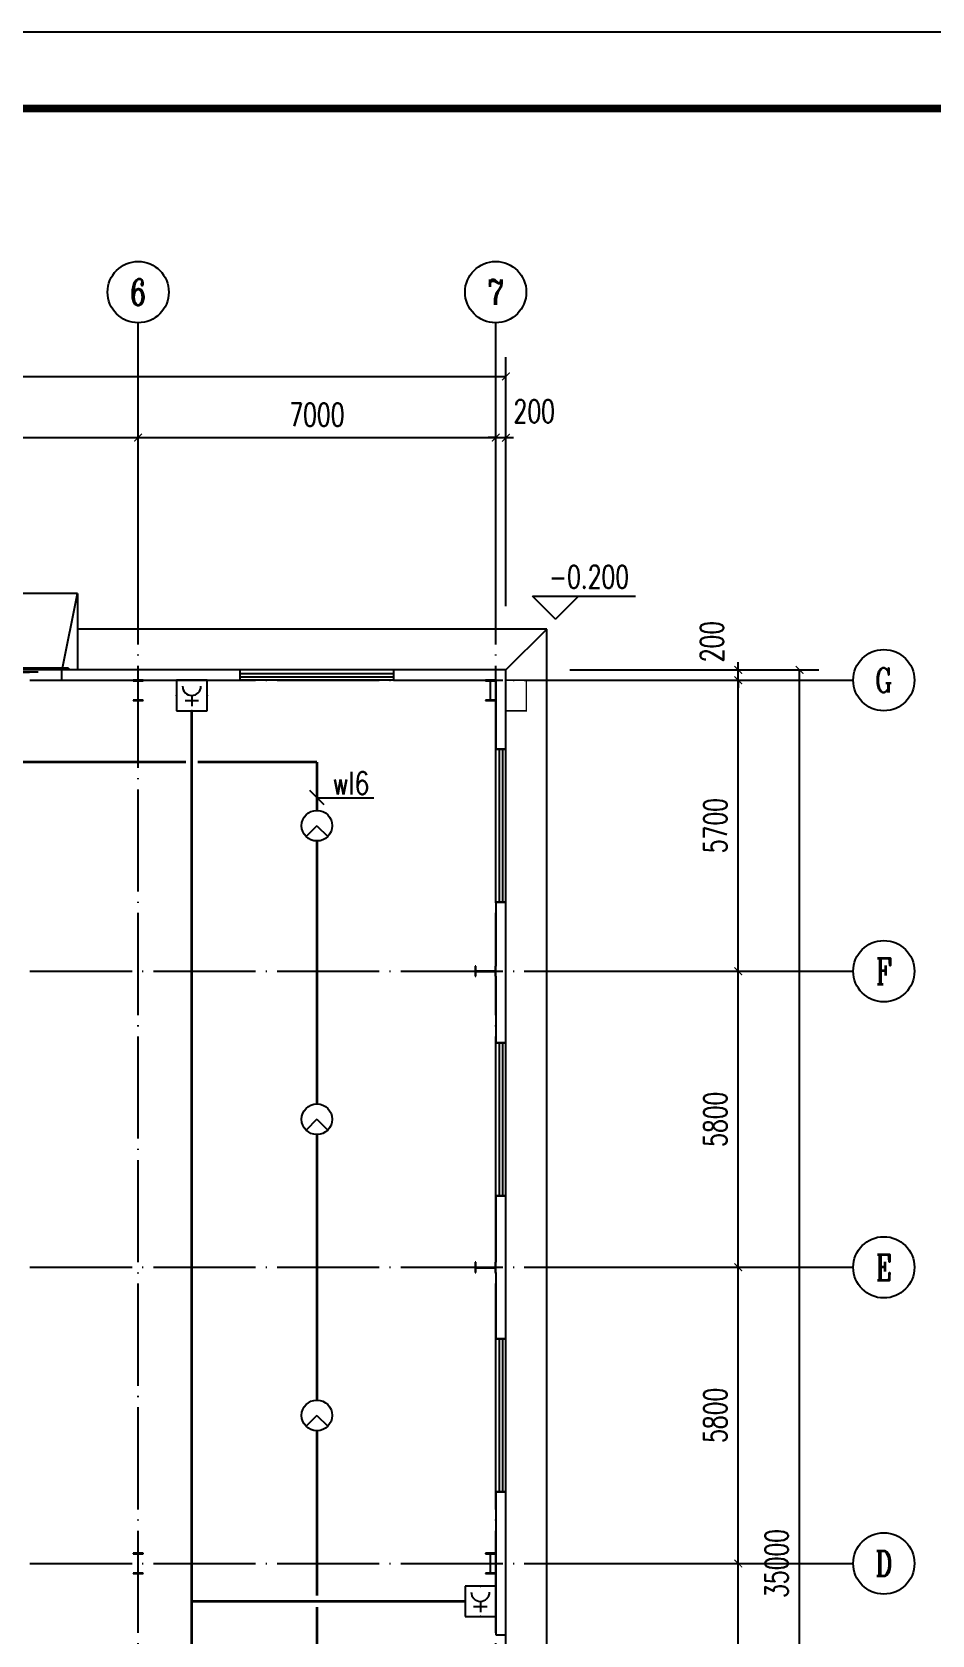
# Model space of a CAD drawing. Extents: x 33088 to 140010, y 13737 to 369010.
# Drawn here: x 88197 to 105816, y 244162 to 275556 of the extents above; entities that cross this region are included whole.
import ezdxf
from ezdxf.enums import TextEntityAlignment as Align

# ---------------------------------------------------------------- set-up
doc = ezdxf.new("R2010")
doc.units = 0
doc.header["$LTSCALE"] = 1000
doc.header["$MEASUREMENT"] = 0
doc.linetypes.add('DOTE', pattern=[2.42, 2, -0.2, 0.02, -0.2])
doc.layers.get('0').update_dxf_attribs({"linetype": 'CONTINUOUS'})
doc.layers.get('DEFPOINTS').update_dxf_attribs({"linetype": 'CONTINUOUS'})
for name, color, linetype in [('AXIS', 3, 'CONTINUOUS'), ('AXIS_TEXT', 7, 'CONTINUOUS'), ('COLUMN', 99, 'CONTINUOUS'), ('DIM-照明', 4, 'CONTINUOUS'), ('DIM_ELEV', 3, 'CONTINUOUS'), ('DOTE', 1, 'DOTE'), ('EQUIP-消防', 3, 'CONTINUOUS'), ('EQUIP-照明', 3, 'CONTINUOUS'), ('GROUND', 2, 'CONTINUOUS'), ('PUB_TEXT', 7, 'CONTINUOUS'), ('PUB_TITLE', 4, 'CONTINUOUS'), ('STAIR', 2, 'CONTINUOUS'), ('WALL', 9, 'CONTINUOUS'), ('WINDOW', 99, 'CONTINUOUS'), ('WIRE-照明', 1, 'CONTINUOUS')]:
    doc.layers.add(name, color=color, linetype=linetype)
doc.styles.add('_TCH_AXIS', font='COMPLEX', dxfattribs={"bigfont": 'GBCBIG'})
doc.styles.add('_TCH_DIM', font='SIMPLEX', dxfattribs={"bigfont": 'GBCBIG'})
doc.styles.add('_TCH_LABEL', font='COMPLEX', dxfattribs={"bigfont": 'GBCBIG'})
doc.styles.add('_TEL_DIM', font='SIMPLEX', dxfattribs={"width": 0.8, "height": 3.5, "bigfont": 'HZTXT'})
doc.styles.add('COMPLEX', font='COMPLEX')
doc.styles.add('DIM_FONT', font='SIMPLEX', dxfattribs={"width": 0.7, "bigfont": 'GBCBIG'})
doc.styles.get("Standard").update_dxf_attribs({"font": 'gbenor.shx', "bigfont": 'gbcbig.shx'})
doc.dimstyles.new('DIMN150', dxfattribs={"dimscale": 1.5, "dimtxt": 300, "dimasz": 100, "dimexe": 250, "dimexo": 300, "dimgap": 150, "dimtad": 1, "dimdec": 0, "dimzin": 0, "dimtxsty": 'DIM_FONT', "dimblk": 'ARCHTICK', "dimcen": 0.09, "dimclrt": 7, "dimazin": 3, "dimtfac": 1, "dimtdec": 0, "dimtix": 1, "dimtmove": 0, "dimatfit": 3, "dimtolj": 1, "dimtzin": 0})

# ---------------------------------------------------------------- blocks, each defined once
blk = doc.blocks.new('_AXISO')
blk.add_circle((0, 0), 0.5)
at = {"layer": 'AXIS_TEXT', "style": 'COMPLEX', "width": 1.041667}
blk.add_attdef('A', text='', height=0.56, dxfattribs=at).set_placement((-0.25, -0.28), (0.25, -0.28), align=Align.FIT)
blk = doc.blocks.new('_ARCHTICK')
at = {"color": 0, "linetype": 'BYBLOCK', "const_width": 0.15}
blk.add_lwpolyline([(-0.5, -0.5), (0.5, 0.5)], dxfattribs=at)
blk = doc.blocks.new('*D56')
at = {"layer": 'AXIS', "color": 0}
for p, q in [((1861107, 92260), (1861107, 97135)), ((1903507, 92260), (1903507, 97135)), ((1861107, 96760), (1903507, 96760))]:
    blk.add_line(p, q, dxfattribs=at)
at = {"layer": 'DEFPOINTS', "color": 0}
for p in [(1903507, 96760), (1861107, 91810), (1903507, 91810)]:
    blk.add_point(p, dxfattribs=at)
at = {"layer": 'AXIS', "color": 0, "xscale": 150, "yscale": 150, "zscale": 150, "rotation": 180}
blk.add_blockref('_ARCHTICK', (1861107, 96760), dxfattribs=at)
at = {"layer": 'AXIS', "color": 0, "xscale": 150, "yscale": 150, "zscale": 150}
blk.add_blockref('_ARCHTICK', (1903507, 96760), dxfattribs=at)
at = {"layer": 'AXIS', "color": 7, "insert": (1882307, 97210), "char_height": 450, "attachment_point": 5, "style": 'DIM_FONT'}
blk.add_mtext('\\A1;42400', dxfattribs=at)
blk = doc.blocks.new('*D62')
at = {"layer": 'AXIS', "color": 0}
for p, q in [((1889307, 92260), (1889307, 95935)), ((1896307, 92260), (1896307, 95935)), ((1889307, 95560), (1896307, 95560))]:
    blk.add_line(p, q, dxfattribs=at)
at = {"layer": 'DEFPOINTS', "color": 0}
for p in [(1896307, 95560), (1889307, 91810), (1896307, 91810)]:
    blk.add_point(p, dxfattribs=at)
at = {"layer": 'AXIS', "color": 0, "xscale": 150, "yscale": 150, "zscale": 150, "rotation": 180}
blk.add_blockref('_ARCHTICK', (1889307, 95560), dxfattribs=at)
at = {"layer": 'AXIS', "color": 0, "xscale": 150, "yscale": 150, "zscale": 150}
blk.add_blockref('_ARCHTICK', (1896307, 95560), dxfattribs=at)
at = {"layer": 'AXIS', "color": 7, "insert": (1892807, 96010), "char_height": 450, "attachment_point": 5, "style": 'DIM_FONT'}
blk.add_mtext('\\A1;7000', dxfattribs=at)
blk = doc.blocks.new('*D63')
at = {"layer": 'AXIS', "color": 0}
for p, q in [((1896307, 92260), (1896307, 95935)), ((1903307, 92260), (1903307, 95935)), ((1896307, 95560), (1903307, 95560))]:
    blk.add_line(p, q, dxfattribs=at)
at = {"layer": 'DEFPOINTS', "color": 0}
for p in [(1903307, 95560), (1896307, 91810), (1903307, 91810)]:
    blk.add_point(p, dxfattribs=at)
at = {"layer": 'AXIS', "color": 0, "xscale": 150, "yscale": 150, "zscale": 150, "rotation": 180}
blk.add_blockref('_ARCHTICK', (1896307, 95560), dxfattribs=at)
at = {"layer": 'AXIS', "color": 0, "xscale": 150, "yscale": 150, "zscale": 150}
blk.add_blockref('_ARCHTICK', (1903307, 95560), dxfattribs=at)
at = {"layer": 'AXIS', "color": 7, "insert": (1899807, 96010), "char_height": 450, "attachment_point": 5, "style": 'DIM_FONT'}
blk.add_mtext('\\A1;7000', dxfattribs=at)
blk = doc.blocks.new('*D64')
at = {"layer": 'AXIS', "color": 0}
for p, q in [((1903307, 92260), (1903307, 95935)), ((1903507, 92260), (1903507, 95935)), ((1903307, 95560), (1903157, 95560)), ((1903307, 95560), (1903507, 95560)), ((1903507, 95560), (1903657, 95560))]:
    blk.add_line(p, q, dxfattribs=at)
at = {"layer": 'DEFPOINTS', "color": 0}
for p in [(1903507, 95560), (1903307, 91810), (1903507, 91810)]:
    blk.add_point(p, dxfattribs=at)
at = {"layer": 'AXIS', "color": 0, "xscale": 150, "yscale": 150, "zscale": 150}
blk.add_blockref('_ARCHTICK', (1903307, 95560), dxfattribs=at)
at = {"layer": 'AXIS', "color": 0, "xscale": 150, "yscale": 150, "zscale": 150, "rotation": 180}
blk.add_blockref('_ARCHTICK', (1903507, 95560), dxfattribs=at)
at = {"layer": 'AXIS', "color": 7, "insert": (1904062, 96077), "char_height": 450, "attachment_point": 5, "style": 'DIM_FONT'}
blk.add_mtext('\\A1;200', dxfattribs=at)
blk = doc.blocks.new('*D65')
at = {"layer": 'AXIS', "color": 0}
for p, q in [((1904757, 91010), (1909632, 91010)), ((1909257, 56010), (1909257, 91010)), ((1904757, 56010), (1909632, 56010))]:
    blk.add_line(p, q, dxfattribs=at)
at = {"layer": 'DEFPOINTS', "color": 0}
for p in [(1904307, 91010), (1909257, 91010), (1904307, 56010)]:
    blk.add_point(p, dxfattribs=at)
at = {"layer": 'AXIS', "color": 0, "xscale": 150, "yscale": 150, "zscale": 150}
for p, rotation in [((1909257, 91010), 90), ((1909257, 56010), 270)]:
    blk.add_blockref('_ARCHTICK', p, dxfattribs=dict(at, rotation=rotation))
at = {"layer": 'AXIS', "color": 7, "insert": (1908807, 73510), "char_height": 450, "attachment_point": 5, "rotation": 90, "style": 'DIM_FONT'}
blk.add_mtext('\\A1;35000', dxfattribs=at)
blk = doc.blocks.new('*D69')
at = {"layer": 'AXIS', "color": 0}
for p, q in [((1904757, 73510), (1908432, 73510)), ((1908057, 67710), (1908057, 73510)), ((1904757, 67710), (1908432, 67710))]:
    blk.add_line(p, q, dxfattribs=at)
at = {"layer": 'DEFPOINTS', "color": 0}
for p in [(1904307, 73510), (1908057, 73510), (1904307, 67710)]:
    blk.add_point(p, dxfattribs=at)
at = {"layer": 'AXIS', "color": 0, "xscale": 150, "yscale": 150, "zscale": 150}
for p, rotation in [((1908057, 73510), 90), ((1908057, 67710), 270)]:
    blk.add_blockref('_ARCHTICK', p, dxfattribs=dict(at, rotation=rotation))
at = {"layer": 'AXIS', "color": 7, "insert": (1907607, 70610), "char_height": 450, "attachment_point": 5, "rotation": 90, "style": 'DIM_FONT'}
blk.add_mtext('\\A1;5800', dxfattribs=at)
blk = doc.blocks.new('*D70')
at = {"layer": 'AXIS', "color": 0}
for p, q in [((1904757, 79310), (1908432, 79310)), ((1908057, 73510), (1908057, 79310)), ((1904757, 73510), (1908432, 73510))]:
    blk.add_line(p, q, dxfattribs=at)
at = {"layer": 'DEFPOINTS', "color": 0}
for p in [(1904307, 79310), (1908057, 79310), (1904307, 73510)]:
    blk.add_point(p, dxfattribs=at)
at = {"layer": 'AXIS', "color": 0, "xscale": 150, "yscale": 150, "zscale": 150}
for p, rotation in [((1908057, 79310), 90), ((1908057, 73510), 270)]:
    blk.add_blockref('_ARCHTICK', p, dxfattribs=dict(at, rotation=rotation))
at = {"layer": 'AXIS', "color": 7, "insert": (1907607, 76410), "char_height": 450, "attachment_point": 5, "rotation": 90, "style": 'DIM_FONT'}
blk.add_mtext('\\A1;5800', dxfattribs=at)
blk = doc.blocks.new('*D71')
at = {"layer": 'AXIS', "color": 0}
for p, q in [((1904757, 85110), (1908432, 85110)), ((1908057, 79310), (1908057, 85110)), ((1904757, 79310), (1908432, 79310))]:
    blk.add_line(p, q, dxfattribs=at)
at = {"layer": 'DEFPOINTS', "color": 0}
for p in [(1904307, 85110), (1908057, 85110), (1904307, 79310)]:
    blk.add_point(p, dxfattribs=at)
at = {"layer": 'AXIS', "color": 0, "xscale": 150, "yscale": 150, "zscale": 150}
for p, rotation in [((1908057, 85110), 90), ((1908057, 79310), 270)]:
    blk.add_blockref('_ARCHTICK', p, dxfattribs=dict(at, rotation=rotation))
at = {"layer": 'AXIS', "color": 7, "insert": (1907607, 82210), "char_height": 450, "attachment_point": 5, "rotation": 90, "style": 'DIM_FONT'}
blk.add_mtext('\\A1;5800', dxfattribs=at)
blk = doc.blocks.new('*D72')
at = {"layer": 'AXIS', "color": 0}
for p, q in [((1904757, 90810), (1908432, 90810)), ((1908057, 85110), (1908057, 90810)), ((1904757, 85110), (1908432, 85110))]:
    blk.add_line(p, q, dxfattribs=at)
at = {"layer": 'DEFPOINTS', "color": 0}
for p in [(1904307, 90810), (1908057, 90810), (1904307, 85110)]:
    blk.add_point(p, dxfattribs=at)
at = {"layer": 'AXIS', "color": 0, "xscale": 150, "yscale": 150, "zscale": 150}
for p, rotation in [((1908057, 90810), 90), ((1908057, 85110), 270)]:
    blk.add_blockref('_ARCHTICK', p, dxfattribs=dict(at, rotation=rotation))
at = {"layer": 'AXIS', "color": 7, "insert": (1907607, 87960), "char_height": 450, "attachment_point": 5, "rotation": 90, "style": 'DIM_FONT'}
blk.add_mtext('\\A1;5700', dxfattribs=at)
blk = doc.blocks.new('*D73')
at = {"layer": 'AXIS', "color": 0}
for p, q in [((1908057, 91010), (1908057, 91160)), ((1904757, 91010), (1908432, 91010)), ((1904757, 90810), (1908432, 90810)), ((1908057, 90810), (1908057, 91010)), ((1908057, 90810), (1908057, 90660))]:
    blk.add_line(p, q, dxfattribs=at)
at = {"layer": 'DEFPOINTS', "color": 0}
for p in [(1904307, 91010), (1904307, 90810), (1908057, 91010)]:
    blk.add_point(p, dxfattribs=at)
at = {"layer": 'AXIS', "color": 0, "xscale": 150, "yscale": 150, "zscale": 150}
for p, rotation in [((1908057, 91010), 270), ((1908057, 90810), 90)]:
    blk.add_blockref('_ARCHTICK', p, dxfattribs=dict(at, rotation=rotation))
at = {"layer": 'AXIS', "color": 7, "insert": (1907540, 91565), "char_height": 450, "attachment_point": 5, "rotation": 90, "style": 'DIM_FONT'}
blk.add_mtext('\\A1;200', dxfattribs=at)
blk = doc.blocks.new('$WINLIB2D$00000001')
for p, q in [((-0.5, 0.5), (0.5, 0.5)), ((-0.5, 0.5), (-0.5, -0.5)), ((0.5, -0.5), (0.5, 0.5)), ((0.5, 0.167), (-0.5, 0.167)), ((0.5, -0.167), (-0.5, -0.167)), ((-0.5, -0.5), (0.5, -0.5))]:
    blk.add_line(p, q)
blk = doc.blocks.new('$DORLIB2D$00000130')
at = {"color": 0, "linetype": 'CONTINUOUS'}
for p, q in [((-0.5333, 0.6601), (-0.5333, 0.5127)), ((0, 0.6601), (-0.5333, 0.6601)), ((0, 0.5127), (0, 0.6601)), ((0.5333, 0.6601), (0, 0.6601)), ((0.5333, 0.6601), (0.5333, 0.5127)), ((0, 0.5127), (-0.5333, 0.5127)), ((0.5333, 0.5127), (0, 0.5127)), ((-0.3853, 0.2694), (-0.1396, 0.2694)), ((-0.3853, 0.2694), (-0.2999, 0.2144)), ((-0.2999, 0.2144), (-0.2999, 0.2694)), ((0.3853, 0.2694), (0.1396, 0.2694)), ((0.2999, 0.2144), (0.2999, 0.2694)), ((0.3853, 0.2694), (0.2999, 0.2144))]:
    blk.add_line(p, q, dxfattribs=at)
blk = doc.blocks.new('$EQUIP$00001176')
for q in [(-0.354, -0.354), (0.354, -0.354)]:
    blk.add_line((0, 0), q)
blk.add_circle((0, 0), 0.5)
at = {"style": '_TCH_LABEL', "flags": 9}
blk.add_attdef('A', (0, 0), '', height=0.00002, dxfattribs=at)
blk = doc.blocks.new('$EQUIP$00001712')
for p, q in [((-0.5, 1), (-0.5, 0)), ((0.5, 1), (-0.5, 1)), ((0.5, 0), (0.5, 1)), ((-0.5, 0), (0.5, 0)), ((-0.219, 0.331), (0.222, 0.331)), ((0, 0.5), (0, 0.15))]:
    blk.add_line(p, q)
blk.add_arc((0, 0.8), 0.3, 180, 0)
for p in [(0, 1), (-0.5, 0.5), (0, 0), (0.5, 0.5)]:
    blk.add_point(p)
at = {"flags": 1}
blk.add_attdef('B', text='', height=0.4, dxfattribs=at).set_placement((0.726, 0.302), align=Align.MIDDLE_CENTER)
blk = doc.blocks.new('QW1')
at = {"color": 8, "const_width": 30}
blk.add_lwpolyline([(1903507.3, 90209.9), (1903907.3, 90209.9), (1903907.3, 90809.9), (1903507.3, 90809.9)], dxfattribs=at)
at = {"layer": 'AXIS', "color": 8}
for p, q in [((1896307.3, 91809.9), (1896307.3, 97809.9)), ((1903307.3, 91809.9), (1903307.3, 97809.9)), ((1904307.3, 90809.9), (1910307.3, 90809.9)), ((1904307.3, 85109.9), (1910307.3, 85109.9)), ((1904307.3, 79309.9), (1910307.3, 79309.9)), ((1904307.3, 73509.9), (1910307.3, 73509.9))]:
    blk.add_line(p, q, dxfattribs=at)
at = {"layer": 'COLUMN', "color": 8}
for p, q in [((1896407.3, 90809.9), (1896207.3, 90809.9)), ((1896207.3, 90809.9), (1896207.3, 90799.9)), ((1896207.3, 90799.9), (1896295.1, 90799.9)), ((1896295.1, 90799.9), (1896300.1, 90794.9)), ((1896300.1, 90794.9), (1896300.1, 90424.9)), ((1896306.1, 90794.9), (1896311.1, 90799.9)), ((1896306.1, 90424.9), (1896306.1, 90794.9)), ((1896311.1, 90799.9), (1896407.3, 90799.9)), ((1896407.3, 90799.9), (1896407.3, 90809.9)), ((1903307.3, 90809.9), (1903107.3, 90809.9)), ((1903107.3, 90809.9), (1903107.3, 90799.9)), ((1903107.3, 90799.9), (1903195.1, 90799.9)), ((1903195.1, 90799.9), (1903200.1, 90794.9)), ((1903200.1, 90794.9), (1903200.1, 90424.9)), ((1903206.1, 90794.9), (1903211.1, 90799.9)), ((1903206.1, 90424.9), (1903206.1, 90794.9)), ((1903211.1, 90799.9), (1903307.3, 90799.9)), ((1903307.3, 90799.9), (1903307.3, 90809.9)), ((1896295.1, 90419.9), (1896207.3, 90419.9)), ((1896207.3, 90419.9), (1896207.3, 90409.9)), ((1896300.1, 90424.9), (1896295.1, 90419.9)), ((1896311.1, 90419.9), (1896306.1, 90424.9)), ((1896407.3, 90419.9), (1896311.1, 90419.9)), ((1896407.3, 90409.9), (1896407.3, 90419.9)), ((1903195.1, 90419.9), (1903107.3, 90419.9)), ((1903107.3, 90419.9), (1903107.3, 90409.9)), ((1903200.1, 90424.9), (1903195.1, 90419.9)), ((1903211.1, 90419.9), (1903206.1, 90424.9)), ((1903307.3, 90419.9), (1903211.1, 90419.9)), ((1903307.3, 90409.9), (1903307.3, 90419.9)), ((1896207.3, 90409.9), (1896407.3, 90409.9)), ((1903107.3, 90409.9), (1903307.3, 90409.9)), ((1902917.3, 85209.9), (1902907.3, 85209.9)), ((1902907.3, 85209.9), (1902907.3, 85009.9)), ((1902917.3, 85113.7), (1902917.3, 85209.9)), ((1902922.3, 85108.7), (1902917.3, 85113.7)), ((1902917.3, 85097.7), (1902922.3, 85102.7)), ((1902917.3, 85009.9), (1902917.3, 85097.7)), ((1903292.3, 85108.7), (1902922.3, 85108.7)), ((1902922.3, 85102.7), (1903292.3, 85102.7)), ((1903297.3, 85113.7), (1903292.3, 85108.7)), ((1903292.3, 85102.7), (1903297.3, 85097.7)), ((1903307.3, 85209.9), (1903297.3, 85209.9)), ((1903297.3, 85209.9), (1903297.3, 85113.7)), ((1903297.3, 85097.7), (1903297.3, 85009.9)), ((1903307.3, 85009.9), (1903307.3, 85209.9)), ((1902907.3, 85009.9), (1902917.3, 85009.9)), ((1903297.3, 85009.9), (1903307.3, 85009.9)), ((1902917.3, 79409.9), (1902907.3, 79409.9)), ((1902907.3, 79409.9), (1902907.3, 79209.9)), ((1902907.3, 79209.9), (1902917.3, 79209.9)), ((1902917.3, 79313.7), (1902917.3, 79409.9)), ((1902922.3, 79308.7), (1902917.3, 79313.7)), ((1902917.3, 79297.7), (1902922.3, 79302.7)), ((1902917.3, 79209.9), (1902917.3, 79297.7)), ((1903292.3, 79308.7), (1902922.3, 79308.7)), ((1902922.3, 79302.7), (1903292.3, 79302.7)), ((1903297.3, 79313.7), (1903292.3, 79308.7)), ((1903292.3, 79302.7), (1903297.3, 79297.7)), ((1903307.3, 79409.9), (1903297.3, 79409.9)), ((1903297.3, 79409.9), (1903297.3, 79313.7)), ((1903297.3, 79297.7), (1903297.3, 79209.9)), ((1903297.3, 79209.9), (1903307.3, 79209.9)), ((1903307.3, 79209.9), (1903307.3, 79409.9)), ((1896407.3, 73709.9), (1896207.3, 73709.9)), ((1896207.3, 73709.9), (1896207.3, 73699.9)), ((1896207.3, 73699.9), (1896295.1, 73699.9)), ((1896295.1, 73699.9), (1896300.1, 73694.9)), ((1896300.1, 73694.9), (1896300.1, 73324.9)), ((1896306.1, 73694.9), (1896311.1, 73699.9)), ((1896306.1, 73324.9), (1896306.1, 73694.9)), ((1896311.1, 73699.9), (1896407.3, 73699.9)), ((1896407.3, 73699.9), (1896407.3, 73709.9)), ((1903307.3, 73709.9), (1903107.3, 73709.9)), ((1903107.3, 73709.9), (1903107.3, 73699.9)), ((1903107.3, 73699.9), (1903195.1, 73699.9)), ((1903195.1, 73699.9), (1903200.1, 73694.9)), ((1903200.1, 73694.9), (1903200.1, 73324.9)), ((1903206.1, 73694.9), (1903211.1, 73699.9)), ((1903206.1, 73324.9), (1903206.1, 73694.9)), ((1903211.1, 73699.9), (1903307.3, 73699.9)), ((1903307.3, 73699.9), (1903307.3, 73709.9)), ((1896295.1, 73319.9), (1896207.3, 73319.9)), ((1896207.3, 73319.9), (1896207.3, 73309.9)), ((1896207.3, 73309.9), (1896407.3, 73309.9)), ((1896300.1, 73324.9), (1896295.1, 73319.9)), ((1896311.1, 73319.9), (1896306.1, 73324.9)), ((1896407.3, 73319.9), (1896311.1, 73319.9)), ((1896407.3, 73309.9), (1896407.3, 73319.9)), ((1903195.1, 73319.9), (1903107.3, 73319.9)), ((1903107.3, 73319.9), (1903107.3, 73309.9)), ((1903107.3, 73309.9), (1903307.3, 73309.9)), ((1903200.1, 73324.9), (1903195.1, 73319.9)), ((1903211.1, 73319.9), (1903206.1, 73324.9)), ((1903307.3, 73319.9), (1903211.1, 73319.9)), ((1903307.3, 73309.9), (1903307.3, 73319.9))]:
    blk.add_line(p, q, dxfattribs=at)
at = {"layer": 'DIM_ELEV', "color": 8}
for p, q in [((1904478.1, 92002.3), (1904028.1, 92452.3)), ((1904028.1, 92452.3), (1906047.8, 92452.3)), ((1904478.1, 92002.3), (1904928.1, 92452.3))]:
    blk.add_line(p, q, dxfattribs=at)
at = {"layer": 'DOTE', "color": 8}
for p, q in [((1896307.3, 55209.9), (1896307.3, 91809.9)), ((1903307.3, 55209.9), (1903307.3, 91809.9)), ((1860307.3, 90809.9), (1904307.3, 90809.9)), ((1860307.3, 85109.9), (1904307.3, 85109.9)), ((1860307.3, 79309.9), (1904307.3, 79309.9)), ((1860307.3, 73509.9), (1904307.3, 73509.9))]:
    blk.add_line(p, q, dxfattribs=at)
at = {"layer": 'GROUND', "color": 8}
for p, q in [((1904307.3, 91809.9), (1895120.3, 91809.9)), ((1903507.3, 91009.9), (1904307.3, 91809.9)), ((1904307.3, 55209.9), (1904307.3, 91809.9)), ((1903507.3, 91009.9), (1895120.3, 91009.9)), ((1903507.3, 56009.9), (1903507.3, 91009.9))]:
    blk.add_line(p, q, dxfattribs=at)
at = {"layer": 'STAIR', "color": 8}
for p, q in [((1895120.3, 92509.9), (1890520.3, 92509.9)), ((1894820.3, 91009.9), (1895120.3, 92509.9)), ((1895120.3, 92509.9), (1895120.3, 91009.9)), ((1895120.3, 91009.9), (1890520.3, 91009.9))]:
    blk.add_line(p, q, dxfattribs=at)
at = {"layer": 'WALL', "color": 8}
for p, q in [((1896305.2, 91009.9), (1894806.8, 91009.9)), ((1894806.8, 91009.9), (1894806.8, 90809.9)), ((1894806.8, 90809.9), (1896207.3, 90809.9)), ((1898307.3, 91009.9), (1896305.2, 91009.9)), ((1896407.3, 90809.9), (1898307.3, 90809.9)), ((1898307.3, 90809.9), (1898307.3, 91009.9)), ((1903507.3, 91009.9), (1901307.3, 91009.9)), ((1901307.3, 91009.9), (1901307.3, 90809.9)), ((1901307.3, 90809.9), (1903107.3, 90809.9)), ((1903307.3, 90799.9), (1903307.3, 90419.9)), ((1903507.3, 89459.9), (1903507.3, 91009.9)), ((1903307.3, 90409.9), (1903307.3, 89459.9)), ((1903307.3, 89459.9), (1903507.3, 89459.9)), ((1903507.3, 86459.9), (1903307.3, 86459.9)), ((1903307.3, 86459.9), (1903307.3, 85209.9)), ((1903507.3, 85107.8), (1903507.3, 86459.9)), ((1903507.3, 83709.9), (1903507.3, 85107.8)), ((1903307.3, 85009.9), (1903307.3, 83709.9)), ((1903307.3, 83709.9), (1903507.3, 83709.9)), ((1903507.3, 80709.9), (1903307.3, 80709.9)), ((1903307.3, 80709.9), (1903307.3, 79409.9)), ((1903507.3, 79307.8), (1903507.3, 80709.9)), ((1903307.3, 79209.9), (1903307.3, 77909.9)), ((1903507.3, 77909.9), (1903507.3, 79307.8)), ((1903307.3, 77909.9), (1903507.3, 77909.9)), ((1903507.3, 74909.9), (1903307.3, 74909.9)), ((1903307.3, 74909.9), (1903307.3, 72109.9)), ((1903507.3, 72109.9), (1903507.3, 74909.9)), ((1903307.3, 72109.9), (1903507.3, 72109.9))]:
    blk.add_line(p, q, dxfattribs=at)
at = {"layer": 'AXIS', "color": 8}
ref = blk.add_blockref('_AXISO', (1896307.3, 98409.9), dxfattribs=dict(at, xscale=1200, yscale=1200, zscale=1200))
ref.add_attrib('A', '6', dxfattribs={"layer": 'AXIS_TEXT', "color": 8, "height": 506.1, "style": '_TCH_AXIS', "width": 0.928571}).set_placement((1896150.6, 98156.8), (1896463.9, 98156.8), align=Align.FIT)
ref = blk.add_blockref('_AXISO', (1903307.3, 98409.9), dxfattribs=dict(at, xscale=1200, yscale=1200, zscale=1200))
ref.add_attrib('A', '7', dxfattribs={"layer": 'AXIS_TEXT', "color": 8, "height": 493.2, "style": '_TCH_AXIS'}).set_placement((1903142.9, 98163.3), (1903471.7, 98163.3), align=Align.FIT)
ref = blk.add_blockref('_AXISO', (1910907.3, 90809.9), dxfattribs=dict(at, xscale=1200, yscale=1200, zscale=1200))
ref.add_attrib('A', 'G', dxfattribs={"layer": 'AXIS_TEXT', "color": 8, "height": 480.7, "style": '_TCH_AXIS', "width": 0.833333}).set_placement((1910735.6, 90569.5), (1911079, 90569.5), align=Align.FIT)
ref = blk.add_blockref('_AXISO', (1910907.3, 85109.9), dxfattribs=dict(at, xscale=1200, yscale=1200, zscale=1200))
ref.add_attrib('A', 'F', dxfattribs={"layer": 'AXIS_TEXT', "color": 8, "height": 506.1, "style": '_TCH_AXIS', "width": 0.8125}).set_placement((1910750.6, 84856.8), (1911063.9, 84856.8), align=Align.FIT)
ref = blk.add_blockref('_AXISO', (1910907.3, 79309.9), dxfattribs=dict(at, xscale=1200, yscale=1200, zscale=1200))
ref.add_attrib('A', 'E', dxfattribs={"layer": 'AXIS_TEXT', "color": 8, "height": 506.1, "style": '_TCH_AXIS', "width": 0.8125}).set_placement((1910750.6, 79056.8), (1911063.9, 79056.8), align=Align.FIT)
ref = blk.add_blockref('_AXISO', (1910907.3, 73509.9), dxfattribs=dict(at, xscale=1200, yscale=1200, zscale=1200))
ref.add_attrib('A', 'D', dxfattribs={"layer": 'AXIS_TEXT', "color": 8, "height": 493.2, "style": '_TCH_AXIS', "width": 0.823529}).set_placement((1910742.9, 73263.3), (1911071.7, 73263.3), align=Align.FIT)
at = {"layer": 'WINDOW', "color": 8}
for name, p, xscale, yscale, zscale, rotation in [('$DORLIB2D$00000130', (1892806.8, 90909.9), -4000, -200, -4000, 180), ('$WINLIB2D$00000001', (1899807.3, 90909.9), 3000, -200, 3000, 180), ('$WINLIB2D$00000001', (1903407.3, 87959.9), 3000, 200, 3000, 90), ('$WINLIB2D$00000001', (1903407.3, 82209.9), 3000, 200, 3000, 90), ('$WINLIB2D$00000001', (1903407.3, 76409.9), 3000, 200, 3000, 90)]:
    blk.add_blockref(name, p, dxfattribs=dict(at, xscale=xscale, yscale=yscale, zscale=zscale, rotation=rotation))
at = {"layer": 'PUB_TEXT', "color": 7, "style": '_TCH_DIM', "width": 0.705882}
blk.add_text('-0.200', height=446.25, dxfattribs=at).set_placement((1904352.8, 92609.8))
at = {"layer": 'AXIS', "color": 8}
for p1, p2, distance, picture, middle in [((1861107.3, 91809.9), (1903507.3, 91809.9), 4950, '*D56', (1882307.3, 97209.9)), ((1889307.3, 91809.9), (1896307.3, 91809.9), 3750, '*D62', (1892807.3, 96009.9)), ((1896307.3, 91809.9), (1903307.3, 91809.9), 3750, '*D63', (1899807.3, 96009.9)), ((1904307.3, 56009.9), (1904307.3, 91009.9), -4950, '*D65', (1908807.3, 73509.9)), ((1904307.3, 85109.9), (1904307.3, 90809.9), -3750, '*D72', (1907607.3, 87959.9)), ((1904307.3, 79309.9), (1904307.3, 85109.9), -3750, '*D71', (1907607.3, 82209.9)), ((1904307.3, 73509.9), (1904307.3, 79309.9), -3750, '*D70', (1907607.3, 76409.9)), ((1904307.3, 67709.9), (1904307.3, 73509.9), -3750, '*D69', (1907607.3, 70609.9))]:
    dim = blk.add_aligned_dim(p1=p1, p2=p2, distance=distance, dimstyle='DIMN150', dxfattribs=at)
    dim.commit()
    dim.dimension.update_dxf_attribs({"geometry": picture, "text_midpoint": middle})
for base, p1, p2, angle, picture, middle in [((1903507.3, 95559.9), (1903307.3, 91809.9), (1903507.3, 91809.9), 0, '*D64', (1904062.3, 96077.4)), ((1908057.3, 91009.9), (1904307.3, 90809.9), (1904307.3, 91009.9), 90, '*D73', (1907539.8, 91564.9))]:
    dim = blk.add_linear_dim(base=base, p1=p1, p2=p2, angle=angle, dimstyle='DIMN150', dxfattribs=at)
    dim.commit()
    dim.dimension.update_dxf_attribs({"geometry": picture, "text_midpoint": middle, "dimtype": 161})

msp = doc.modelspace()

# ---------------------------------------------------------------- linework, layer by layer
msp.add_line((93916, 260417), (93633, 260700))
msp.add_lwpolyline([(93774, 260559), (93957, 260559), (94891, 260559)])
at = {"layer": 'PUB_TITLE'}
msp.add_lwpolyline([(33293, 212556), (122393, 212556), (122393, 275556), (33293, 275556)], close=True, dxfattribs=at)
at = {"layer": 'PUB_TITLE', "const_width": 150}
msp.add_lwpolyline([(37043, 214056), (120893, 214056), (120893, 274056), (37043, 274056)], close=True, dxfattribs=at)
at = {"layer": 'WIRE-照明', "color": 5, "linetype": 'CONTINUOUS', "const_width": 52.5}
for points in [[(91324, 228862), (91324, 262262)], [(96674, 244820), (91324, 244820)]]:
    msp.add_lwpolyline(points, dxfattribs=at)
at = {"layer": 'WIRE-照明', "linetype": 'CONTINUOUS', "const_width": 52.5}
for points in [[(61338, 261257), (91212, 261257)], [(91437, 261257), (93774, 261257)], [(93774, 260312), (93774, 261257)], [(93774, 254562), (93774, 259712)], [(93774, 248762), (93774, 253962)], [(93774, 244933), (93774, 248162)], [(93774, 242962), (93774, 244708)]]:
    msp.add_lwpolyline(points, dxfattribs=at)

# ---------------------------------------------------------------- block references
msp.add_blockref('QW1', (-1806033, 172052))
at = {"layer": 'EQUIP-消防', "xscale": 600, "yscale": 600, "zscale": 600}
for p in [(91324, 262262), (96974, 244520)]:
    msp.add_blockref('$EQUIP$00001712', p, dxfattribs=at)
at = {"layer": 'EQUIP-照明', "xscale": 600, "yscale": 600, "zscale": 600}
for p in [(93774, 260012), (93774, 254262), (93774, 248462)]:
    msp.add_blockref('$EQUIP$00001176', p, dxfattribs=at)

# ---------------------------------------------------------------- texts
at = {"layer": 'DIM-照明', "color": 7, "style": '_TEL_DIM', "width": 0.752941}
msp.add_text('wl6', height=446.2, dxfattribs=at).set_placement((94080, 260622))

doc.saveas('drawing.dxf')
